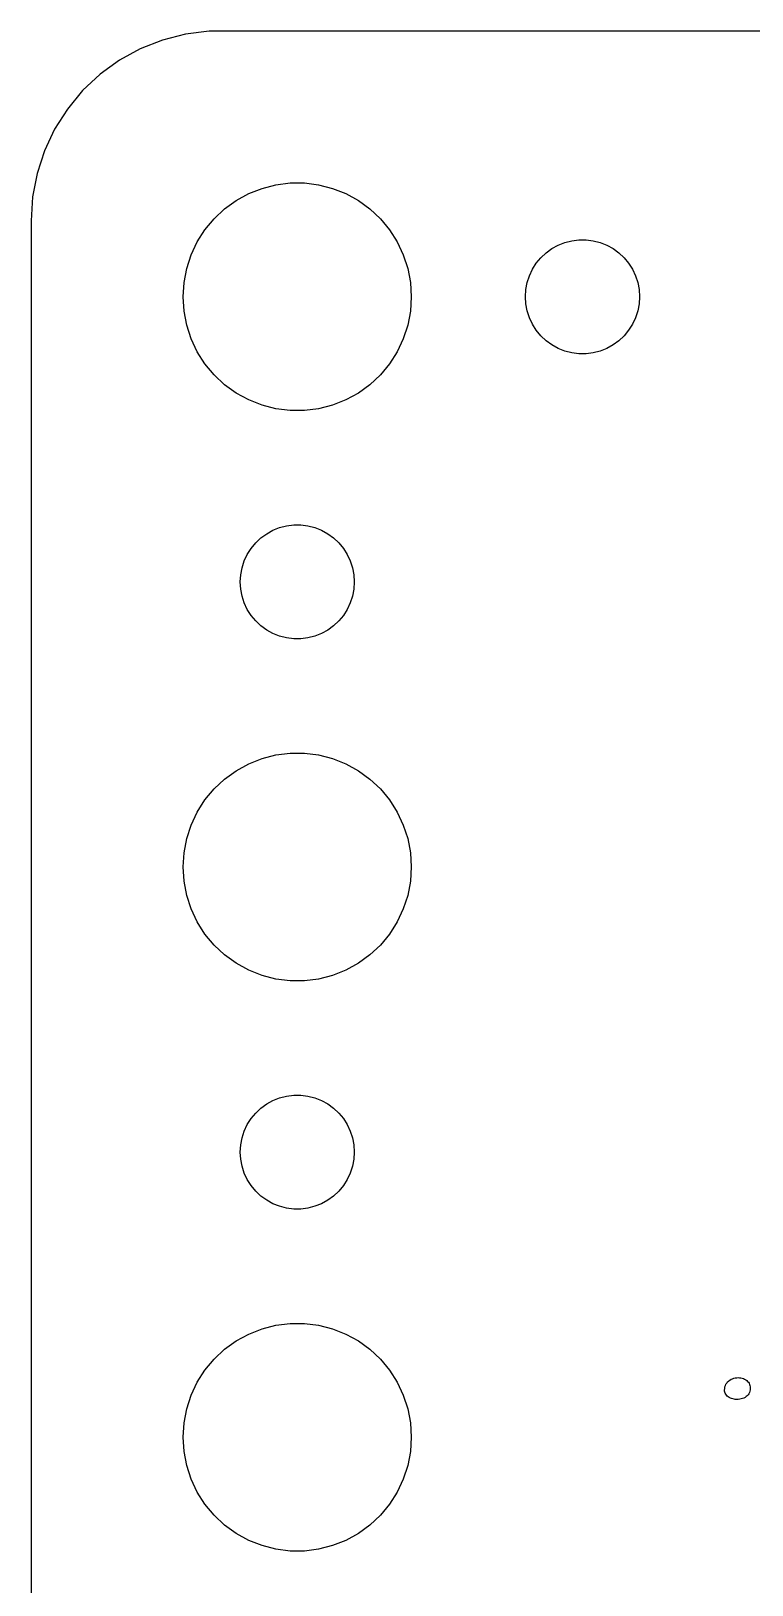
# Model space of a CAD drawing. Header units: metres. Extents: x -22 to 22, y 47 to 205.
# Drawn here: x -22 to -3.04, y 80.11 to 120.99 of the extents above; entities that cross this region are included whole.
import ezdxf

# ---------------------------------------------------------------- set-up
doc = ezdxf.new("R2010")
doc.units = ezdxf.units.M

msp = doc.modelspace()

# ---------------------------------------------------------------- linework, layer by layer
for p, q in [((-18.5451, 120.755), (-19.1289, 120.524)), ((-17.9369, 120.911), (-18.5451, 120.755)), ((-17.3139, 120.99), (-17.9369, 120.911)), ((17.3139, 120.99), (-17.3139, 120.99)), ((-19.6791, 120.222), (-20.1871, 119.853)), ((-19.1289, 120.524), (-19.6791, 120.222)), ((-20.1871, 119.853), (-20.6448, 119.423)), ((-20.6448, 119.423), (-21.0451, 118.939)), ((-21.0451, 118.939), (-21.3815, 118.409)), ((-21.3815, 118.409), (-21.6489, 117.841)), ((-21.6489, 117.841), (-21.8429, 117.243)), ((-21.8429, 117.243), (-21.9606, 116.627)), ((-15.927, 116.853), (-15.5621, 116.947)), ((-15.5621, 116.947), (-15.1884, 116.994)), ((-15.1884, 116.994), (-14.8116, 116.994)), ((-14.8116, 116.994), (-14.4379, 116.947)), ((-14.4379, 116.947), (-14.0729, 116.853)), ((-21.9606, 116.627), (-22, 116)), ((-16.9123, 116.312), (-16.6075, 116.533)), ((-16.6075, 116.533), (-16.2773, 116.714)), ((-16.2773, 116.714), (-15.927, 116.853)), ((-14.0729, 116.853), (-13.7227, 116.714)), ((-13.7227, 116.714), (-13.3925, 116.533)), ((-13.3925, 116.533), (-13.0877, 116.312)), ((-17.1869, 116.054), (-16.9123, 116.312)), ((-13.0877, 116.312), (-12.8131, 116.054)), ((-22, 116), (-22, 52)), ((-17.6289, 115.445), (-17.427, 115.763)), ((-17.427, 115.763), (-17.1869, 116.054)), ((-12.8131, 116.054), (-12.5729, 115.763)), ((-12.5729, 115.763), (-12.3711, 115.445)), ((-17.7893, 115.104), (-17.6289, 115.445)), ((-12.3711, 115.445), (-12.2107, 115.104)), ((-8.30373, 115.266), (-8.13866, 115.357)), ((-8.13866, 115.357), (-7.96352, 115.427)), ((-7.96352, 115.427), (-7.78107, 115.473)), ((-7.78107, 115.473), (-7.59418, 115.497)), ((-7.59418, 115.497), (-7.40581, 115.497)), ((-7.40581, 115.497), (-7.21892, 115.473)), ((-7.21892, 115.473), (-7.03647, 115.427)), ((-7.03647, 115.427), (-6.86133, 115.357)), ((-6.86133, 115.357), (-6.69626, 115.266)), ((-17.9057, 114.746), (-17.7893, 115.104)), ((-12.2107, 115.104), (-12.0942, 114.746)), ((-8.81445, 114.723), (-8.71352, 114.882)), ((-8.71352, 114.882), (-8.59344, 115.027)), ((-8.59344, 115.027), (-8.45613, 115.156)), ((-8.45613, 115.156), (-8.30373, 115.266)), ((-6.69626, 115.266), (-6.54385, 115.156)), ((-6.54385, 115.156), (-6.40654, 115.027)), ((-6.40654, 115.027), (-6.28647, 114.882)), ((-6.28647, 114.882), (-6.18553, 114.723)), ((-17.9763, 114.376), (-17.9057, 114.746)), ((-12.0942, 114.746), (-12.0237, 114.376)), ((-8.95287, 114.373), (-8.89465, 114.552)), ((-8.89465, 114.552), (-8.81445, 114.723)), ((-6.18553, 114.723), (-6.10533, 114.552)), ((-6.10533, 114.552), (-6.04712, 114.373)), ((-18, 114), (-17.9763, 114.376)), ((-12.0237, 114.376), (-12, 114)), ((-9, 114), (-8.98816, 114.188)), ((-8.98816, 114.188), (-8.95287, 114.373)), ((-6.04712, 114.373), (-6.01183, 114.188)), ((-6.01183, 114.188), (-6, 114)), ((-17.9763, 113.624), (-18, 114)), ((-12, 114), (-12.0237, 113.624)), ((-8.98816, 113.812), (-9, 114)), ((-8.95287, 113.627), (-8.98816, 113.812)), ((-6.01183, 113.812), (-6.04712, 113.627)), ((-6, 114), (-6.01183, 113.812)), ((-17.9057, 113.254), (-17.9763, 113.624)), ((-17.7893, 112.896), (-17.9057, 113.254)), ((-12.0942, 113.254), (-12.2107, 112.896)), ((-12.0237, 113.624), (-12.0942, 113.254)), ((-8.89465, 113.448), (-8.95287, 113.627)), ((-8.81445, 113.277), (-8.89465, 113.448)), ((-8.71352, 113.118), (-8.81445, 113.277)), ((-6.18553, 113.277), (-6.28647, 113.118)), ((-6.10533, 113.448), (-6.18553, 113.277)), ((-6.04712, 113.627), (-6.10533, 113.448)), ((-17.6289, 112.555), (-17.7893, 112.896)), ((-12.2107, 112.896), (-12.3711, 112.555)), ((-8.59344, 112.973), (-8.71352, 113.118)), ((-8.45613, 112.844), (-8.59344, 112.973)), ((-8.30373, 112.734), (-8.45613, 112.844)), ((-6.54385, 112.844), (-6.69626, 112.734)), ((-6.40654, 112.973), (-6.54385, 112.844)), ((-6.28647, 113.118), (-6.40654, 112.973)), ((-17.427, 112.237), (-17.6289, 112.555)), ((-12.3711, 112.555), (-12.5729, 112.237)), ((-8.13866, 112.643), (-8.30373, 112.734)), ((-7.96352, 112.573), (-8.13866, 112.643)), ((-7.78107, 112.527), (-7.96352, 112.573)), ((-7.59418, 112.503), (-7.78107, 112.527)), ((-7.40581, 112.503), (-7.59418, 112.503)), ((-7.21892, 112.527), (-7.40581, 112.503)), ((-7.03647, 112.573), (-7.21892, 112.527)), ((-6.86133, 112.643), (-7.03647, 112.573)), ((-6.69626, 112.734), (-6.86133, 112.643)), ((-17.1869, 111.946), (-17.427, 112.237)), ((-12.5729, 112.237), (-12.8131, 111.946)), ((-16.9123, 111.688), (-17.1869, 111.946)), ((-16.6075, 111.467), (-16.9123, 111.688)), ((-13.0877, 111.688), (-13.3925, 111.467)), ((-12.8131, 111.946), (-13.0877, 111.688)), ((-16.2773, 111.286), (-16.6075, 111.467)), ((-15.927, 111.147), (-16.2773, 111.286)), ((-13.7227, 111.286), (-14.0729, 111.147)), ((-13.3925, 111.467), (-13.7227, 111.286)), ((-15.5621, 111.053), (-15.927, 111.147)), ((-15.1884, 111.006), (-15.5621, 111.053)), ((-14.8116, 111.006), (-15.1884, 111.006)), ((-14.4379, 111.053), (-14.8116, 111.006)), ((-14.0729, 111.147), (-14.4379, 111.053)), ((-15.6387, 107.857), (-15.4635, 107.927)), ((-15.4635, 107.927), (-15.2811, 107.973)), ((-15.2811, 107.973), (-15.0942, 107.997)), ((-15.0942, 107.997), (-14.9058, 107.997)), ((-14.9058, 107.997), (-14.7189, 107.973)), ((-14.7189, 107.973), (-14.5365, 107.927)), ((-14.5365, 107.927), (-14.3613, 107.857)), ((-16.2135, 107.382), (-16.0934, 107.527)), ((-16.0934, 107.527), (-15.9561, 107.656)), ((-15.9561, 107.656), (-15.8037, 107.766)), ((-15.8037, 107.766), (-15.6387, 107.857)), ((-14.3613, 107.857), (-14.1963, 107.766)), ((-14.1963, 107.766), (-14.0439, 107.656)), ((-14.0439, 107.656), (-13.9065, 107.527)), ((-13.9065, 107.527), (-13.7865, 107.382)), ((-16.3947, 107.052), (-16.3145, 107.223)), ((-16.3145, 107.223), (-16.2135, 107.382)), ((-13.7865, 107.382), (-13.6855, 107.223)), ((-13.6855, 107.223), (-13.6053, 107.052)), ((-16.5, 106.5), (-16.4882, 106.688)), ((-16.4882, 106.688), (-16.4529, 106.873)), ((-16.4529, 106.873), (-16.3947, 107.052)), ((-13.6053, 107.052), (-13.5471, 106.873)), ((-13.5471, 106.873), (-13.5118, 106.688)), ((-13.5118, 106.688), (-13.5, 106.5)), ((-16.4882, 106.312), (-16.5, 106.5)), ((-16.4529, 106.127), (-16.4882, 106.312)), ((-13.5118, 106.312), (-13.5471, 106.127)), ((-13.5, 106.5), (-13.5118, 106.312)), ((-16.3947, 105.948), (-16.4529, 106.127)), ((-16.3145, 105.777), (-16.3947, 105.948)), ((-13.6053, 105.948), (-13.6855, 105.777)), ((-13.5471, 106.127), (-13.6053, 105.948)), ((-16.2135, 105.618), (-16.3145, 105.777)), ((-16.0934, 105.473), (-16.2135, 105.618)), ((-15.9561, 105.344), (-16.0934, 105.473)), ((-13.9065, 105.473), (-14.0439, 105.344)), ((-13.7865, 105.618), (-13.9065, 105.473)), ((-13.6855, 105.777), (-13.7865, 105.618)), ((-15.8037, 105.234), (-15.9561, 105.344)), ((-15.6387, 105.143), (-15.8037, 105.234)), ((-15.4635, 105.073), (-15.6387, 105.143)), ((-15.2811, 105.027), (-15.4635, 105.073)), ((-14.5365, 105.073), (-14.7189, 105.027)), ((-14.3613, 105.143), (-14.5365, 105.073)), ((-14.1963, 105.234), (-14.3613, 105.143)), ((-14.0439, 105.344), (-14.1963, 105.234)), ((-15.0942, 105.003), (-15.2811, 105.027)), ((-14.9058, 105.003), (-15.0942, 105.003)), ((-14.7189, 105.027), (-14.9058, 105.003)), ((-16.2773, 101.714), (-15.927, 101.853)), ((-15.927, 101.853), (-15.5621, 101.947)), ((-15.5621, 101.947), (-15.1884, 101.994)), ((-15.1884, 101.994), (-14.8116, 101.994)), ((-14.8116, 101.994), (-14.4379, 101.947)), ((-14.4379, 101.947), (-14.0729, 101.853)), ((-14.0729, 101.853), (-13.7227, 101.714)), ((-16.9123, 101.312), (-16.6075, 101.533)), ((-16.6075, 101.533), (-16.2773, 101.714)), ((-13.7227, 101.714), (-13.3925, 101.533)), ((-13.3925, 101.533), (-13.0877, 101.312)), ((-17.427, 100.763), (-17.1869, 101.054)), ((-17.1869, 101.054), (-16.9123, 101.312)), ((-13.0877, 101.312), (-12.8131, 101.054)), ((-12.8131, 101.054), (-12.5729, 100.763)), ((-17.6289, 100.445), (-17.427, 100.763)), ((-12.5729, 100.763), (-12.3711, 100.445)), ((-17.7893, 100.104), (-17.6289, 100.445)), ((-12.3711, 100.445), (-12.2107, 100.104)), ((-17.9763, 99.376), (-17.9057, 99.7461)), ((-17.9057, 99.7461), (-17.7893, 100.104)), ((-12.2107, 100.104), (-12.0942, 99.7461)), ((-12.0942, 99.7461), (-12.0237, 99.376)), ((-18, 99), (-17.9763, 99.376)), ((-12.0237, 99.376), (-12, 99)), ((-17.9763, 98.624), (-18, 99)), ((-12, 99), (-12.0237, 98.624)), ((-17.9057, 98.2539), (-17.9763, 98.624)), ((-12.0237, 98.624), (-12.0942, 98.2539)), ((-17.7893, 97.8956), (-17.9057, 98.2539)), ((-12.0942, 98.2539), (-12.2107, 97.8956)), ((-17.6289, 97.5547), (-17.7893, 97.8956)), ((-12.2107, 97.8956), (-12.3711, 97.5547)), ((-17.427, 97.2366), (-17.6289, 97.5547)), ((-12.3711, 97.5547), (-12.5729, 97.2366)), ((-17.1869, 96.9464), (-17.427, 97.2366)), ((-16.9123, 96.6884), (-17.1869, 96.9464)), ((-12.8131, 96.9464), (-13.0877, 96.6884)), ((-12.5729, 97.2366), (-12.8131, 96.9464)), ((-16.6075, 96.467), (-16.9123, 96.6884)), ((-13.0877, 96.6884), (-13.3925, 96.467)), ((-16.2773, 96.2855), (-16.6075, 96.467)), ((-15.927, 96.1468), (-16.2773, 96.2855)), ((-15.5621, 96.0531), (-15.927, 96.1468)), ((-14.0729, 96.1468), (-14.4379, 96.0531)), ((-13.7227, 96.2855), (-14.0729, 96.1468)), ((-13.3925, 96.467), (-13.7227, 96.2855)), ((-15.1884, 96.0059), (-15.5621, 96.0531)), ((-14.8116, 96.0059), (-15.1884, 96.0059)), ((-14.4379, 96.0531), (-14.8116, 96.0059)), ((-15.8037, 92.7665), (-15.6387, 92.8572)), ((-15.6387, 92.8572), (-15.4635, 92.9266)), ((-15.4635, 92.9266), (-15.2811, 92.9734)), ((-15.2811, 92.9734), (-15.0942, 92.997)), ((-15.0942, 92.997), (-14.9058, 92.997)), ((-14.9058, 92.997), (-14.7189, 92.9734)), ((-14.7189, 92.9734), (-14.5365, 92.9266)), ((-14.5365, 92.9266), (-14.3613, 92.8572)), ((-14.3613, 92.8572), (-14.1963, 92.7665)), ((-16.3145, 92.2226), (-16.2135, 92.3817)), ((-16.2135, 92.3817), (-16.0934, 92.5268)), ((-16.0934, 92.5268), (-15.9561, 92.6558)), ((-15.9561, 92.6558), (-15.8037, 92.7665)), ((-14.1963, 92.7665), (-14.0439, 92.6558)), ((-14.0439, 92.6558), (-13.9065, 92.5268)), ((-13.9065, 92.5268), (-13.7865, 92.3817)), ((-13.7865, 92.3817), (-13.6855, 92.2226)), ((-16.4529, 91.873), (-16.3947, 92.0522)), ((-16.3947, 92.0522), (-16.3145, 92.2226)), ((-13.6855, 92.2226), (-13.6053, 92.0522)), ((-13.6053, 92.0522), (-13.5471, 91.873)), ((-16.5, 91.5), (-16.4882, 91.688)), ((-16.4882, 91.688), (-16.4529, 91.873)), ((-13.5471, 91.873), (-13.5118, 91.688)), ((-13.5118, 91.688), (-13.5, 91.5)), ((-16.4882, 91.312), (-16.5, 91.5)), ((-16.4529, 91.127), (-16.4882, 91.312)), ((-13.5118, 91.312), (-13.5471, 91.127)), ((-13.5, 91.5), (-13.5118, 91.312)), ((-16.3947, 90.9478), (-16.4529, 91.127)), ((-16.3145, 90.7774), (-16.3947, 90.9478)), ((-16.2135, 90.6183), (-16.3145, 90.7774)), ((-13.6855, 90.7774), (-13.7865, 90.6183)), ((-13.6053, 90.9478), (-13.6855, 90.7774)), ((-13.5471, 91.127), (-13.6053, 90.9478)), ((-16.0934, 90.4732), (-16.2135, 90.6183)), ((-15.9561, 90.3442), (-16.0934, 90.4732)), ((-15.8037, 90.2335), (-15.9561, 90.3442)), ((-14.0439, 90.3442), (-14.1963, 90.2335)), ((-13.9065, 90.4732), (-14.0439, 90.3442)), ((-13.7865, 90.6183), (-13.9065, 90.4732)), ((-15.6387, 90.1427), (-15.8037, 90.2335)), ((-15.4635, 90.0734), (-15.6387, 90.1427)), ((-15.2811, 90.0266), (-15.4635, 90.0734)), ((-15.0942, 90.0029), (-15.2811, 90.0266)), ((-14.9058, 90.0029), (-15.0942, 90.0029)), ((-14.7189, 90.0266), (-14.9058, 90.0029)), ((-14.5365, 90.0734), (-14.7189, 90.0266)), ((-14.3613, 90.1427), (-14.5365, 90.0734)), ((-14.1963, 90.2335), (-14.3613, 90.1427)), ((-16.6075, 86.533), (-16.2773, 86.7145)), ((-16.2773, 86.7145), (-15.927, 86.8532)), ((-15.927, 86.8532), (-15.5621, 86.9469)), ((-15.5621, 86.9469), (-15.1884, 86.9941)), ((-15.1884, 86.9941), (-14.8116, 86.9941)), ((-14.8116, 86.9941), (-14.4379, 86.9469)), ((-14.4379, 86.9469), (-14.0729, 86.8532)), ((-14.0729, 86.8532), (-13.7227, 86.7145)), ((-13.7227, 86.7145), (-13.3925, 86.533)), ((-17.1869, 86.0536), (-16.9123, 86.3115)), ((-16.9123, 86.3115), (-16.6075, 86.533)), ((-13.3925, 86.533), (-13.0877, 86.3115)), ((-13.0877, 86.3115), (-12.8131, 86.0536)), ((-17.427, 85.7634), (-17.1869, 86.0536)), ((-12.8131, 86.0536), (-12.5729, 85.7634)), ((-17.7893, 85.1044), (-17.6289, 85.4453)), ((-17.6289, 85.4453), (-17.427, 85.7634)), ((-12.5729, 85.7634), (-12.3711, 85.4453)), ((-12.3711, 85.4453), (-12.2107, 85.1044)), ((-3.70569, 85.4242), (-3.68103, 85.4531)), ((-3.68103, 85.4531), (-3.65187, 85.4794)), ((-3.65187, 85.4794), (-3.6199, 85.5026)), ((-3.6199, 85.5026), (-3.58678, 85.5222)), ((-3.58678, 85.5222), (-3.55247, 85.5383)), ((-3.55247, 85.5383), (-3.51701, 85.5508)), ((-3.51701, 85.5508), (-3.48039, 85.5597)), ((-3.48039, 85.5597), (-3.44261, 85.5651)), ((-3.44261, 85.5651), (-3.40366, 85.5668)), ((-3.40366, 85.5668), (-3.3672, 85.5653)), ((-3.3672, 85.5653), (-3.33224, 85.5607)), ((-3.33224, 85.5607), (-3.29878, 85.553)), ((-3.29878, 85.553), (-3.26682, 85.5423)), ((-3.26682, 85.5423), (-3.23633, 85.5285)), ((-3.23633, 85.5285), (-3.20735, 85.5116)), ((-3.20735, 85.5116), (-3.17986, 85.4916)), ((-3.17986, 85.4916), (-3.15504, 85.4691)), ((-3.15504, 85.4691), (-3.13405, 85.4444)), ((-3.13405, 85.4444), (-3.11687, 85.4177)), ((-17.9057, 84.7461), (-17.7893, 85.1044)), ((-12.2107, 85.1044), (-12.0942, 84.7461)), ((-3.76173, 85.2413), (-3.75949, 85.2831)), ((-3.75978, 85.2108), (-3.76173, 85.2413)), ((-3.75394, 85.1819), (-3.75978, 85.2108)), ((-3.75949, 85.2831), (-3.75276, 85.3222)), ((-3.74417, 85.1547), (-3.75394, 85.1819)), ((-3.75276, 85.3222), (-3.74156, 85.3588)), ((-3.73051, 85.1291), (-3.74417, 85.1547)), ((-3.74156, 85.3588), (-3.72586, 85.3928)), ((-3.71294, 85.1052), (-3.73051, 85.1291)), ((-3.72586, 85.3928), (-3.70569, 85.4242)), ((-3.69147, 85.0829), (-3.71294, 85.1052)), ((-3.66609, 85.0623), (-3.69147, 85.0829)), ((-3.63815, 85.044), (-3.66609, 85.0623)), ((-3.60896, 85.0284), (-3.63815, 85.044)), ((-3.57852, 85.0157), (-3.60896, 85.0284)), ((-3.25586, 85.0305), (-3.29024, 85.0171)), ((-3.22314, 85.047), (-3.25586, 85.0305)), ((-3.19209, 85.0664), (-3.22314, 85.047)), ((-3.16403, 85.0889), (-3.19209, 85.0664)), ((-3.14029, 85.1146), (-3.16403, 85.0889)), ((-3.12086, 85.1434), (-3.14029, 85.1146)), ((-3.10574, 85.1754), (-3.12086, 85.1434)), ((-3.11687, 85.4177), (-3.1035, 85.389)), ((-3.09496, 85.2105), (-3.10574, 85.1754)), ((-3.1035, 85.389), (-3.09395, 85.3581)), ((-3.08847, 85.2487), (-3.09496, 85.2105)), ((-3.09395, 85.3581), (-3.08823, 85.3252)), ((-3.08632, 85.2902), (-3.08847, 85.2487)), ((-3.08823, 85.3252), (-3.08632, 85.2902)), ((-17.9763, 84.376), (-17.9057, 84.7461)), ((-12.0942, 84.7461), (-12.0237, 84.376)), ((-3.54684, 85.0058), (-3.57852, 85.0157)), ((-3.51392, 84.9988), (-3.54684, 85.0058)), ((-3.47975, 84.9945), (-3.51392, 84.9988)), ((-3.44434, 84.9931), (-3.47975, 84.9945)), ((-3.40332, 84.9946), (-3.44434, 84.9931)), ((-3.36397, 84.9991), (-3.40332, 84.9946)), ((-3.32628, 85.0066), (-3.36397, 84.9991)), ((-3.29024, 85.0171), (-3.32628, 85.0066)), ((-18, 84), (-17.9763, 84.376)), ((-12.0237, 84.376), (-12, 84)), ((-17.9763, 83.624), (-18, 84)), ((-12, 84), (-12.0237, 83.624)), ((-17.9057, 83.2539), (-17.9763, 83.624)), ((-12.0237, 83.624), (-12.0942, 83.2539)), ((-17.7893, 82.8956), (-17.9057, 83.2539)), ((-12.0942, 83.2539), (-12.2107, 82.8956)), ((-17.6289, 82.5547), (-17.7893, 82.8956)), ((-12.2107, 82.8956), (-12.3711, 82.5547)), ((-17.427, 82.2366), (-17.6289, 82.5547)), ((-17.1869, 81.9464), (-17.427, 82.2366)), ((-12.5729, 82.2366), (-12.8131, 81.9464)), ((-12.3711, 82.5547), (-12.5729, 82.2366)), ((-16.9123, 81.6885), (-17.1869, 81.9464)), ((-12.8131, 81.9464), (-13.0877, 81.6885)), ((-16.6075, 81.467), (-16.9123, 81.6885)), ((-16.2773, 81.2855), (-16.6075, 81.467)), ((-13.3925, 81.467), (-13.7227, 81.2855)), ((-13.0877, 81.6885), (-13.3925, 81.467)), ((-15.927, 81.1468), (-16.2773, 81.2855)), ((-15.5621, 81.0531), (-15.927, 81.1468)), ((-15.1884, 81.0059), (-15.5621, 81.0531)), ((-14.8116, 81.0059), (-15.1884, 81.0059)), ((-14.4379, 81.0531), (-14.8116, 81.0059)), ((-14.0729, 81.1468), (-14.4379, 81.0531)), ((-13.7227, 81.2855), (-14.0729, 81.1468))]:
    msp.add_line(p, q)

doc.saveas('drawing.dxf')
